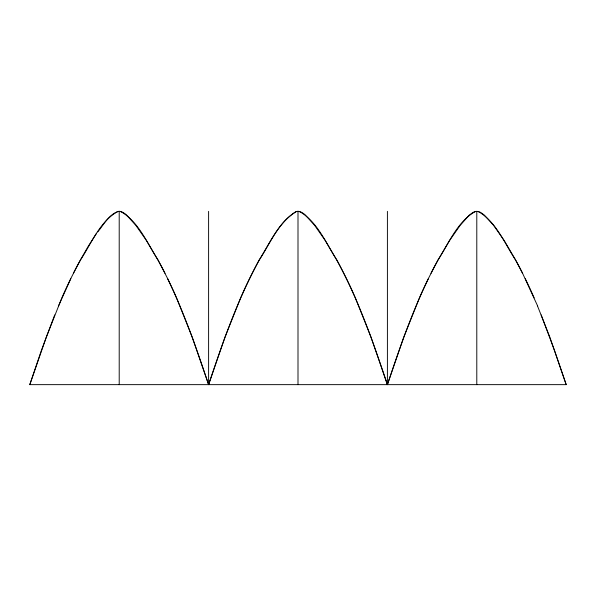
<?xml version="1.0" encoding="UTF-8"?>
<svg xmlns="http://www.w3.org/2000/svg" width="596" height="596" viewBox="0 0 596 596"><rect width="100%" height="100%" fill="white"/><g stroke="black" fill="none" stroke-linecap="round" stroke-linejoin="round"><path stroke-width="0.89" d="M537.473 305.875L549.765 336.978L566.193 384.643L29.8 384.643L41.333 350.582L54.713 314.897M167.573 278.615C184.186 312.736 196.576 348.712 208.607 384.643L225.035 336.978L240.635 297.903A519.034 218.233 90 0 1 249.553 278.615L252.183 273.333A555.204 233.446 -90 0 1 259.26 259.849C269.824 243.123 278.496 222.569 295.81 211.707M29.8 384.643L46.354 336.978L61.835 297.903A519.034 218.233 -90 0 1 70.76 278.615L73.464 273.333A528.257 222.114 90 0 1 80.564 259.849C91.523 243.287 99.681 221.593 117.747 211.513A38.524 16.196 -90 0 1 119.93 211.401L122.873 212.318L125.942 214.389L135.873 225.415L146.497 240.62L157.843 259.849A528.257 222.114 90 0 1 164.943 273.326L167.647 278.615A519.034 218.233 -90 0 1 176.572 297.903L192.173 336.978L208.6 384.643C221.258 346.857 234.295 308.989 252.257 273.333A528.257 222.114 90 0 1 259.364 259.849C270.264 243.265 278.645 221.742 296.54 211.513A38.524 16.196 -90 0 1 298.73 211.401L301.673 212.318L304.735 214.389L314.666 225.415L325.297 240.62L336.636 259.849A528.257 222.114 90 0 1 343.743 273.326C361.712 308.989 374.735 346.857 387.407 384.643L403.827 336.978L419.428 297.903A519.034 218.233 90 0 1 428.353 278.615L431.057 273.333A528.257 222.114 90 0 1 438.157 259.849L449.503 240.62L460.127 225.415L469.305 215.067L473.127 212.318L476.07 211.401M296.54 211.513L297.27 211.401A38.524 16.196 90 0 1 299.453 211.513C317.459 221.667 325.93 243.175 336.74 259.849A555.204 233.446 90 0 1 343.817 273.333L346.447 278.615A519.034 218.233 90 0 1 355.365 297.903L370.965 336.978L387.4 384.643C399.424 348.712 411.814 312.736 428.427 278.615M58.527 305.875L70.835 278.615M96.217 233.848L88.357 246.081L80.46 259.849A555.204 233.446 90 0 0 73.39 273.333M97.744 231.911C103.846 224.647 108.815 214.329 118.477 211.401A38.524 16.196 90 0 1 120.66 211.513C138.667 221.667 147.13 243.175 157.947 259.849A555.204 233.446 90 0 1 165.025 273.333M477.523 211.401L480.465 212.318L484.325 215.067L493.615 225.415L504.261 240.62L515.54 259.849A555.204 233.446 90 0 1 522.61 273.333L537.585 305.875M541.168 314.897L554.563 350.582L566.2 384.643M476.793 211.356L476.793 384.643M387.407 211.356L387.407 384.643M298 211.356L298 384.643M208.607 211.356L208.607 384.643M119.207 211.356L119.207 384.643M525.24 278.615A519.034 218.233 -90 0 1 534.165 297.903M430.975 273.333A555.204 233.446 -90 0 1 438.053 259.849C448.87 243.175 457.333 221.66 475.34 211.513A38.524 16.196 -90 0 1 478.253 211.513C496.155 221.734 504.529 243.265 515.436 259.849A528.257 222.114 90 0 1 522.536 273.326"/></g></svg>
